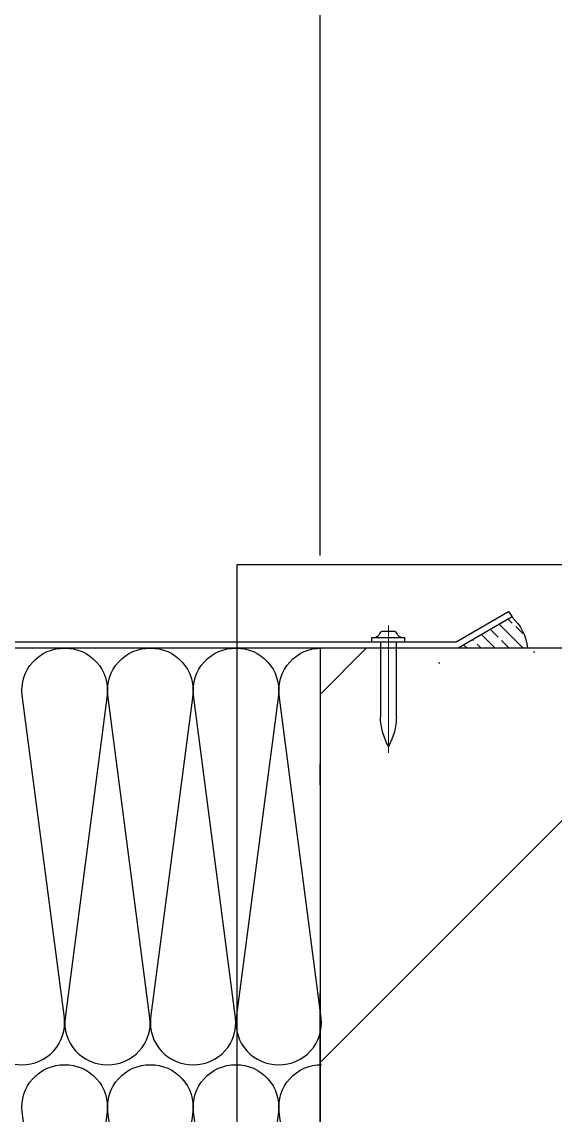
# Model space of a CAD drawing. Extents: x 6843040 to 15500510, y -6507076 to -4940511.
# Drawn here: x 7671757.8 to 7671885.8, y -6160896 to -6160633.6 of the extents above; entities that cross this region are included whole.
import ezdxf

# ---------------------------------------------------------------- set-up
doc = ezdxf.new("R2010")
doc.units = 0
doc.header["$LTSCALE"] = 1000
doc.header["$MEASUREMENT"] = 0
for name, pattern in [('CENTER', [50.800000000000004, 31.75, -6.35, 6.35, -6.35]), ('DOTE', [2.4200000000000004, 2, -0.2, 0.02, -0.2]), ('HIDDEN', [0.375, 0.25, -0.125])]:
    doc.linetypes.add(name, pattern=pattern)
for name, color, linetype in [('DOTE', 8, 'DOTE'), ('E_LINE_1', 1, 'Continuous'), ('LT-dim 1', 3, 'Continuous'), ('LT-dim 5', 3, 'Continuous'), ('LT-dim 50', 253, 'Continuous'), ('LT-Fill-玻璃1', 14, 'Continuous'), ('LT-中线', 6, 'Continuous'), ('PUB_HATCH', 8, 'Continuous'), ('实体', 7, 'Continuous'), ('批荡层', 213, 'Continuous'), ('紧固件', 40, 'Continuous')]:
    doc.layers.add(name, color=color, linetype=linetype)

# ---------------------------------------------------------------- blocks, each defined once
blk = doc.blocks.new('LT-BLK-20230218091845', base_point=(395239.0870920994, 252820.6931667216))
at = {"layer": 'LT-Fill-玻璃1'}
h = blk.add_hatch(dxfattribs=at)
h.set_pattern_fill('ANSI33', color=8, scale=0.75, style=0)
h.set_pattern_definition([(45, (0, 0), (-3.367596045400933, 3.367596045400933), []), (45, (3.3675975, 0), (-3.367596045400933, 3.367596045400933), [2.38125, -1.190625])])
edge = h.paths.add_edge_path()
edge.add_line((395239.0870920995, 252820.6931667213), (395252.0774720158, 252813.1931673797))
edge.add_arc((395244.3931078882, 252821.7790310139), 11.52243491589128, 311.8286027163969, 333.210536880252)
edge.add_arc((395244.3931078868, 252821.7790310151), 11.5224349176311, 333.2105368778266, 354.5924710384851)
edge.add_line((395255.8642632413, 252820.6931667213), (395239.0870920995, 252820.6931667213))
at = {"layer": 'LT-dim 5'}
blk.add_arc((395244.3931078864, 252821.7790310152), 11.52243491803174, 311.8286027185239, 354.5924710385319, dxfattribs=at)
blk = doc.blocks.new('LT-BLK-20240528163730', base_point=(-326528.041295993, 67956.2288645505))
at = {"layer": 'LT-中线'}
for p, q in [((-326529.3292597717, 67957.08914607074), (-326536.8292591135, 67944.09876615429)), ((-326535.3292591935, 67943.66857168314), (-326528.041295993, 67956.2288645505)), ((-326528.041295993, 67956.2288645505), (-326529.3292597717, 67957.08914607074)), ((-326536.8292591936, 67944.0987660157), (-326536.8292591936, 67911.33901212143)), ((-326535.3292591936, 67911.33901212143), (-326535.3292591936, 67943.66857168308))]:
    blk.add_line(p, q, dxfattribs=at)
at = {"layer": 'LT-Fill-玻璃1', "rotation": 90.00000000172149}
blk.add_blockref('LT-BLK-20230218091845', (-326536.8292591136, 67944.00837725072), dxfattribs=at)
blk = doc.blocks.new('sd425')
at = {"layer": '实体', "color": 1, "linetype": 'CENTER', "lineweight": 18}
blk.add_line((-0.04871903290131741, 3.919735350630617), (-0.04871903290131741, -26.61543915394304), dxfattribs=at)
at = {"layer": '紧固件', "color": 40}
blk.add_lwpolyline([(3.999196224301613, 0), (-3.999196224302068, 0), (-3.999196224302068, 0.9847774869713248), (3.999196224301613, 0.9847774869713248)], close=True, dxfattribs=at)
blk.add_lwpolyline([(-3.499196862180725, 0.9847774869713248, 0.3424338655934447), (-2.045032946706215, 2.106657444610164, -0.3502208192078309), (-1.560311641547742, 2.475888729230292), (1.566701022911275, 2.475888729230292, -0.3419987131197174), (2.050224319064, 2.100115896151237, 0.3485554434816476), (3.500794207520812, 0.9847774869713248)], format="xyb", dxfattribs=at)
at = {"layer": '紧固件', "color": 40, "linetype": 'HIDDEN', "ltscale": 2}
blk.add_lwpolyline([(1.86725199659395, 0), (1.86725199659395, -17.99662005964638, -0.1316415762669058), (-0.04392699687832646, -24.99357617320015, -0.1315314132238364), (-1.932731718799914, -17.99662005964615), (-1.932743155576645, 0)], format="xyb", dxfattribs=at)
blk = doc.blocks.new('LT-BLK-20240528163734', base_point=(-326528.041295993, 67956.2288645505))
at = {"rotation": 270}
blk.add_blockref('sd425', (-326535.3292591936, 67927.35857025624), dxfattribs=at)
at = {"layer": 'LT-dim 50'}
blk.add_blockref('LT-BLK-20240528163730', (-326528.041295993, 67956.2288645505), dxfattribs=at)
blk = doc.blocks.new('LT-BLK-20240910180508', base_point=(-5314322.16671394, -298328.3343760425))
at = {"layer": 'LT-dim 1', "extrusion": (0, 1.224646799147353e-16, -1)}
for points in [[(5314414.307030065, -298092.074693799, -0.451718), (5314404.111158728, -298103.3346937988, -0.451718), (5314393.915274234, -298092.074693799), (5314404.029265394, -298014.5946537983, 0.451718), (5314393.8333809, -298003.3346937988, 0.451718), (5314383.637496407, -298014.5946537983), (5314393.751474411, -298092.074693799, -0.451718), (5314383.555603074, -298103.3346937988, -0.451718), (5314373.359718581, -298092.074693799), (5314383.47370974, -298014.5946537983, 0.451718), (5314373.277825247, -298003.3346937988, 0.451718), (5314363.081940754, -298014.5946537983), (5314373.195918757, -298092.074693799, -0.451718), (5314363.00004742, -298103.3346937988, -0.451718), (5314352.804162927, -298092.074693799), (5314362.918154087, -298014.5946537983, 0.451718), (5314352.722269594, -298003.3346937988, 0.451718), (5314342.526385101, -298014.5946537983), (5314352.640363105, -298092.074693799, -0.451718), (5314342.444491766, -298103.3346937988, -0.451718), (5314332.248607274, -298092.074693799), (5314342.362598433, -298014.5946537983, 0.451718), (5314332.16671394, -298003.3346937988)], [(5314393.915274234, -298192.074693799), (5314404.029265394, -298114.5946537983, 0.451718), (5314393.8333809, -298103.3346937988, 0.451718), (5314383.637496407, -298114.5946537983), (5314393.751474411, -298192.074693799, -0.451718)], [(5314373.359718581, -298192.074693799), (5314383.47370974, -298114.5946537983, 0.451718), (5314373.277825247, -298103.3346937988, 0.451718), (5314363.081940754, -298114.5946537983), (5314373.195918757, -298192.074693799, -0.451718)], [(5314352.804162927, -298192.074693799), (5314362.918154087, -298114.5946537983, 0.451718), (5314352.722269594, -298103.3346937988, 0.451718), (5314342.526385101, -298114.5946537983), (5314352.640363105, -298192.074693799, -0.451718)], [(5314332.248607274, -298192.074693799), (5314342.362598433, -298114.5946537983, 0.451718), (5314332.16671394, -298103.3346937988)]]:
    blk.add_lwpolyline(points, format="xyb", dxfattribs=at)
at = {"layer": 'LT-中线'}
for points in [[(-5314332.16671394, -298003.334375998), (-5314514.41731522, -298003.3343760241), (-5314514.41731522, -298001.8343760166)], [(-5314512.917315219, -298001.8343760166), (-5314332.16671394, -298001.8343760585)]]:
    blk.add_lwpolyline(points, dxfattribs=at)
at = {"layer": 'LT-dim 50', "xscale": -1, "rotation": 270}
blk.add_blockref('LT-BLK-20240528163734', (-5314287.276861511, -297994.5464128423), dxfattribs=at)

msp = doc.modelspace()

# ---------------------------------------------------------------- hatches: boundary and pattern name
at = {"layer": 'PUB_HATCH'}
h = msp.add_hatch(dxfattribs=at)
h.set_pattern_fill('钢筋混凝土', color=256, scale=25, style=0)
h.set_pattern_definition([(45, (23901.64811997488, 10000.00000000093), (-44.19417382415921, 44.19417382415922), []), (49.99999999999999, (23901.64811997488, 10000.00000000093), (179.3150456501884, -15.68803374564878), [18.75, -206.25]), (355, (23901.64811997488, 10000.00000000093), (-34.68783340325, 188.048033425003), [15, -165]), (100.4514, (23916.59103997517, 9998.692665001377), (144.6273454285054, 172.3598855152384), [15.9350475, -175.285528]), (46.18420000000002, (23901.64811997488, 10050.00000000093), (266.8102621564111, -41.37975358225452), [28.12499999999997, -309.3749999999995]), (96.6356, (23923.88230622467, 10046.5516732512), (233.6656763871758, 243.5294677251104), [23.902572, -262.92825]), (351.1842, (23901.64811997488, 10050.00000000093), (233.6654862834068, 243.5296502313311), [22.5, -247.5]), (21, (23926.64811997488, 10037.50000000093), (149.2267630296154, -100.6547226663347), [18.75, -206.25]), (326.0000000000001, (23926.64811997488, 10037.50000000093), (60.82883298039543, 181.2875112617133), [15, -165]), (71.4514, (23939.08367822506, 10029.11209850106), (210.0556571453725, 80.6326241774881), [15.9350475, -175.285528]), (37.50000000000001, (23901.64811997488, 10000.00000000093), (3.039963829322667, 83.22346345782788), [0, -163, 0, -167.5, 0, -165.625]), (7.499999999999999, (23901.64811997488, 10000.00000000093), (65.76738436053715, 98.60292797059006), [0, -95.5, 0, -159.25, 0, -63.125]), (327.5, (23845.89811997488, 10000.00000000093), (133.4556090431022, -5.638717933594939), [0, -62.5, 0, -195, 0, -258.75]), (317.5, (23820.89811997488, 10000.00000000093), (145.7965423355966, 25.02624558307943), [0, -81.25, 0, -129.5, 0, -183.75])])
h.paths.add_polyline_path([(7671829.342778199, -6160783.889315865), (7671829.342778199, -6162483.889315865), (7672129.342778199, -6162483.889315865), (7672129.342778199, -6161113.889315865), (7672863.327323199, -6161113.889315865), (7672863.327323199, -6160983.889315865), (7672029.342778199, -6160983.889315865), (7672029.342778199, -6160783.889315865)])

# ---------------------------------------------------------------- linework, layer by layer
at = {"layer": 'DOTE', "ltscale": 0.25}
msp.add_line((7671829.342778199, -6180726.673791605), (7671829.342778199, -6149489.225000926), dxfattribs=at)
at = {"layer": 'E_LINE_1'}
msp.add_lwpolyline([(7671829.342778199, -6160783.889315865), (7671829.342778199, -6162483.889315865), (7672129.342778199, -6162483.889315865), (7672129.342778199, -6161113.889315865), (7672863.327323199, -6161113.889315865), (7672863.327323199, -6160983.889315865), (7672029.342778199, -6160983.889315865), (7672029.342778199, -6160783.889315865), (7671829.342778199, -6160783.889315865)], dxfattribs=at)
at = {"layer": '批荡层'}
msp.add_lwpolyline([(7672863.327323199, -6160963.889315865), (7672049.342778199, -6160963.889315865), (7672049.342778199, -6160763.889315865), (7671809.342778199, -6160763.889315865), (7671809.342778199, -6162503.889315865), (7672149.342778199, -6162503.889315865), (7672149.342778199, -6161133.889315865), (7672863.327323199, -6161133.889315865)], dxfattribs=at)

# ---------------------------------------------------------------- block references
at = {"layer": 'LT-dim 1', "ltscale": 1000}
msp.add_blockref('LT-BLK-20240910180508', (7671839.702858343, -6161108.88931591), dxfattribs=at)

doc.saveas('drawing.dxf')
